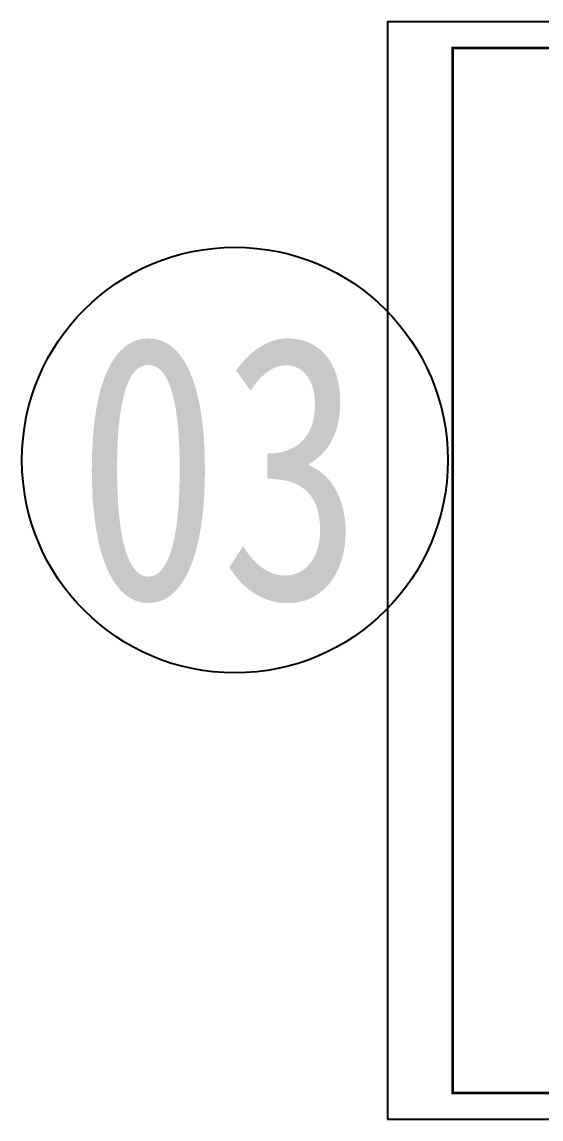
# Model space of a CAD drawing. Extents: x 169490 to 7584583, y -2399407 to 1374371.
# Drawn here: x 2623416 to 2643276, y 813191 to 855191 of the extents above; entities that cross this region are included whole.
import ezdxf

# ---------------------------------------------------------------- set-up
doc = ezdxf.new("R2010")
doc.units = 0
doc.header["$LTSCALE"] = 100
for name, color, linetype in [('dsptext_col', 2, 'CONTINUOUS'), ('TEXT', 7, 'CONTINUOUS'), ('图框', 140, 'CONTINUOUS')]:
    doc.layers.add(name, color=color, linetype=linetype)
doc.styles.add('黑体', font='simhei.ttf', dxfattribs={"width": 0.7})

msp = doc.modelspace()

# ---------------------------------------------------------------- linework, layer by layer
at = {"layer": 'dsptext_col', "ltscale": 10}
msp.add_lwpolyline([(2639899.2, 854191.4), (2703699.2, 854191.4), (2703699.2, 814191.4), (2639899.2, 814191.4)], close=True, dxfattribs=at)
at = {"layer": 'TEXT', "color": 1}
msp.add_circle((2631564.6, 838418.5), 8148.1, dxfattribs=at)
at = {"layer": '图框'}
msp.add_lwpolyline([(2637399.2, 813191.4), (2711699.2, 813191.4), (2711699.2, 855191.4), (2637399.2, 855191.4)], close=True, dxfattribs=at)
at = {"layer": '图框', "const_width": 100}
msp.add_lwpolyline([(2639899.2, 814191.4), (2710699.2, 814191.4), (2710699.2, 854191.4), (2639899.2, 854191.4)], close=True, dxfattribs=at)

# ---------------------------------------------------------------- texts
at = {"layer": 'TEXT', "color": 1, "style": '黑体', "width": 0.8}
msp.add_text('03', height=10094.18, dxfattribs=at).set_placement((2625506, 833106.1))

doc.saveas('drawing.dxf')
